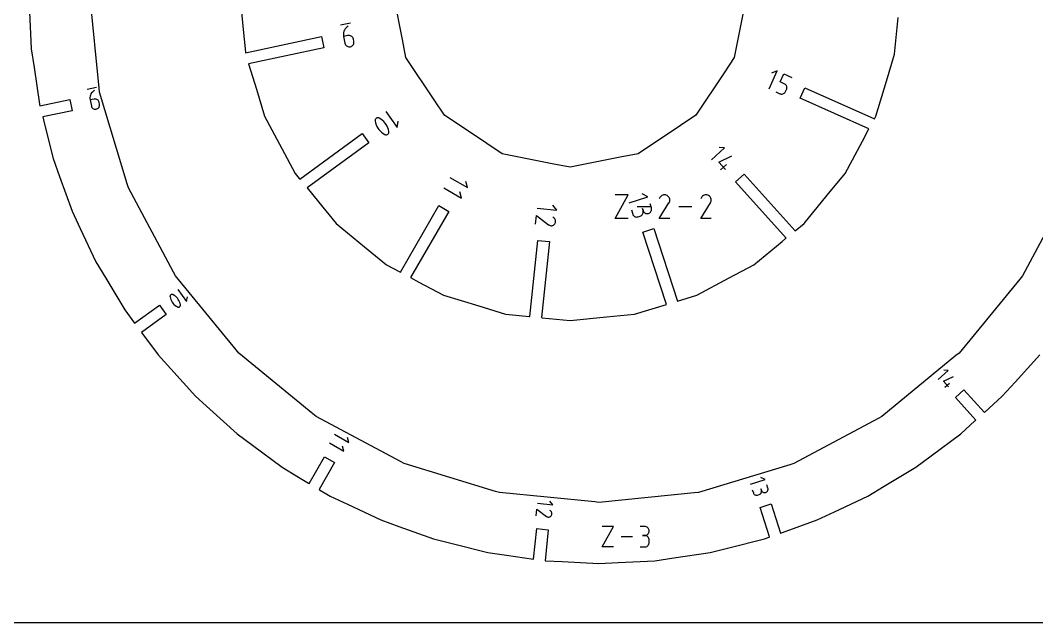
# Model space of a CAD drawing. Extents: x 0 to 800, y 0 to 1200.
# Drawn here: x 239.2 to 438, y 0 to 117.8 of the extents above; entities that cross this region are included whole.
import ezdxf

# ---------------------------------------------------------------- set-up
doc = ezdxf.new("R2010")
doc.units = 0
doc.header["$MEASUREMENT"] = 0
for name, color, linetype in [('annotation', 7, 'Continuous'), ('boundary', 7, 'Continuous'), ('frame', 7, 'Continuous'), ('hole', 7, 'Continuous')]:
    doc.layers.add(name, color=color, linetype=linetype)

msp = doc.modelspace()

# ---------------------------------------------------------------- linework, layer by layer
at = {"layer": 'annotation', "color": 1}
for p, q in [((303.8, 117.2), (301.84, 116.79)), ((302.43, 115.38), (302.39, 115.12)), ((302.51, 115.62), (302.43, 115.38)), ((302.62, 115.86), (302.51, 115.62)), ((302.76, 116.08), (302.62, 115.86)), ((302.93, 116.28), (302.76, 116.08)), ((303.13, 116.45), (302.93, 116.28)), ((303.36, 116.6), (303.13, 116.45)), ((303.36, 116.6), (303.36, 116.6)), ((302.39, 115.12), (302.39, 114.85)), ((302.39, 114.85), (302.43, 114.58)), ((303.29, 114.77), (302.43, 114.58)), ((302.43, 114.58), (302.7, 113.28)), ((303.45, 114.79), (303.29, 114.77)), ((303.61, 114.78), (303.45, 114.79)), ((303.76, 114.74), (303.61, 114.78)), ((303.9, 114.68), (303.76, 114.74)), ((304.02, 114.6), (303.9, 114.68)), ((304.14, 114.5), (304.02, 114.6)), ((304.23, 114.37), (304.14, 114.5)), ((304.3, 114.24), (304.23, 114.37)), ((304.35, 114.08), (304.3, 114.24)), ((304.44, 113.65), (304.35, 114.08)), ((304.35, 114.08), (304.35, 114.08)), ((304.41, 113.18), (304.45, 113.33)), ((304.46, 113.49), (304.44, 113.65)), ((304.45, 113.33), (304.46, 113.49)), ((302.7, 113.28), (302.7, 113.28)), ((302.7, 113.28), (302.75, 113.12)), ((302.75, 113.12), (302.82, 112.99)), ((302.82, 112.99), (302.91, 112.86)), ((302.91, 112.86), (303.03, 112.76)), ((303.03, 112.76), (303.15, 112.68)), ((303.15, 112.68), (303.29, 112.62)), ((303.29, 112.62), (303.44, 112.58)), ((303.44, 112.58), (303.6, 112.57)), ((303.6, 112.57), (303.76, 112.59)), ((303.76, 112.59), (303.91, 112.64)), ((303.76, 112.59), (303.76, 112.59)), ((303.91, 112.64), (304.05, 112.71)), ((304.05, 112.71), (304.17, 112.8)), ((304.17, 112.8), (304.27, 112.92)), ((304.27, 112.92), (304.35, 113.04)), ((304.35, 113.04), (304.41, 113.18)), ((385.66, 104.34), (387.23, 107.85)), ((387.23, 107.85), (386.1, 107.42)), ((387.85, 105.7), (388.54, 107.27)), ((388.63, 105.36), (387.85, 105.7)), ((388.54, 107.27), (390.1, 106.57)), ((254.1, 104.59), (252.31, 104.21)), ((253.15, 103.56), (253.02, 103.36)), ((253.31, 103.74), (253.15, 103.56)), ((253.49, 103.9), (253.31, 103.74)), ((253.7, 104.04), (253.49, 103.9)), ((253.7, 104.04), (253.7, 104.04)), ((386.98, 103.76), (387.76, 103.41)), ((387.76, 103.41), (387.76, 103.41)), ((387.76, 103.41), (387.9, 103.36)), ((388.2, 103.34), (388.34, 103.37)), ((388.34, 103.37), (388.48, 103.42)), ((388.48, 103.42), (388.6, 103.5)), ((388.6, 103.5), (388.72, 103.59)), ((388.76, 105.28), (388.63, 105.36)), ((388.72, 103.59), (388.81, 103.71)), ((388.88, 105.19), (388.76, 105.28)), ((388.81, 103.71), (388.89, 103.84)), ((388.97, 105.08), (388.88, 105.19)), ((388.89, 103.84), (389.06, 104.23)), ((389.05, 104.95), (388.97, 105.08)), ((389.1, 104.81), (389.05, 104.95)), ((389.06, 104.23), (389.11, 104.38)), ((389.06, 104.23), (389.06, 104.23)), ((389.13, 104.67), (389.1, 104.81)), ((389.11, 104.38), (389.13, 104.52)), ((389.13, 104.52), (389.13, 104.67)), ((252.82, 102.68), (252.81, 102.44)), ((252.81, 102.44), (252.85, 102.2)), ((252.85, 102.92), (252.82, 102.68)), ((252.92, 103.15), (252.85, 102.92)), ((253.64, 102.37), (252.85, 102.2)), ((252.85, 102.2), (253.1, 101)), ((253.02, 103.36), (252.92, 103.15)), ((253.79, 102.38), (253.64, 102.37)), ((253.93, 102.37), (253.79, 102.38)), ((254.06, 102.34), (253.93, 102.37)), ((254.19, 102.29), (254.06, 102.34)), ((254.31, 102.21), (254.19, 102.29)), ((254.41, 102.12), (254.31, 102.21)), ((254.49, 102.01), (254.41, 102.12)), ((254.56, 101.88), (254.49, 102.01)), ((254.6, 101.74), (254.56, 101.88)), ((254.69, 101.34), (254.6, 101.74)), ((254.6, 101.74), (254.6, 101.74)), ((387.9, 103.36), (388.05, 103.34)), ((388.05, 103.34), (388.2, 103.34)), ((253.1, 101), (253.1, 101)), ((253.1, 101), (253.14, 100.86)), ((253.14, 100.86), (253.21, 100.74)), ((253.21, 100.74), (253.29, 100.63)), ((253.29, 100.63), (253.4, 100.53)), ((253.4, 100.53), (253.51, 100.46)), ((253.51, 100.46), (253.64, 100.4)), ((253.64, 100.4), (253.78, 100.37)), ((253.78, 100.37), (253.92, 100.36)), ((253.92, 100.36), (254.06, 100.38)), ((254.06, 100.38), (254.2, 100.42)), ((254.06, 100.38), (254.06, 100.38)), ((254.2, 100.42), (254.33, 100.49)), ((254.33, 100.49), (254.44, 100.57)), ((254.44, 100.57), (254.53, 100.67)), ((254.53, 100.67), (254.61, 100.79)), ((254.61, 100.79), (254.66, 100.92)), ((254.66, 100.92), (254.7, 101.05)), ((254.7, 101.2), (254.69, 101.34)), ((254.7, 101.05), (254.7, 101.2)), ((310.67, 99.94), (312.93, 96.83)), ((308.6, 98.26), (308.59, 98.17)), ((308.59, 98.17), (308.6, 98.07)), ((308.63, 98.35), (308.6, 98.26)), ((308.6, 98.07), (308.6, 98.07)), ((308.6, 98.07), (308.68, 97.7)), ((308.67, 98.43), (308.63, 98.35)), ((308.72, 98.51), (308.67, 98.43)), ((308.68, 97.7), (308.8, 97.35)), ((308.78, 98.57), (308.72, 98.51)), ((308.86, 98.63), (308.78, 98.57)), ((308.94, 98.67), (308.86, 98.63)), ((309.03, 98.69), (308.94, 98.67)), ((309.07, 98.7), (309.03, 98.69)), ((309.03, 98.69), (309.03, 98.69)), ((309.11, 98.7), (309.07, 98.7)), ((309.15, 98.7), (309.11, 98.7)), ((309.19, 98.7), (309.15, 98.7)), ((309.23, 98.69), (309.19, 98.7)), ((309.27, 98.68), (309.23, 98.69)), ((309.31, 98.67), (309.27, 98.68)), ((309.34, 98.65), (309.31, 98.67)), ((309.38, 98.64), (309.34, 98.65)), ((309.7, 98.44), (309.38, 98.64)), ((309.38, 98.64), (309.38, 98.64)), ((310, 98.22), (309.7, 98.44)), ((310.28, 97.97), (310, 98.22)), ((310.52, 97.69), (310.28, 97.97)), ((310.74, 97.39), (310.52, 97.69)), ((312.93, 96.83), (313.12, 98.03)), ((308.8, 97.35), (308.96, 97.01)), ((308.96, 97.01), (309.15, 96.69)), ((309.15, 96.69), (309.36, 96.39)), ((309.36, 96.39), (309.61, 96.12)), ((309.61, 96.12), (309.88, 95.86)), ((309.88, 95.86), (310.18, 95.64)), ((310.18, 95.64), (310.51, 95.45)), ((310.51, 95.45), (310.51, 95.45)), ((310.51, 95.45), (310.54, 95.43)), ((310.54, 95.43), (310.58, 95.41)), ((310.93, 97.07), (310.74, 97.39)), ((310.85, 95.39), (310.95, 95.42)), ((311.08, 96.73), (310.93, 97.07)), ((310.95, 95.42), (311.03, 95.46)), ((311.03, 95.46), (311.11, 95.51)), ((311.2, 96.38), (311.08, 96.73)), ((311.11, 95.51), (311.17, 95.58)), ((311.17, 95.58), (311.22, 95.65)), ((311.29, 96.01), (311.2, 96.38)), ((311.22, 95.65), (311.26, 95.73)), ((311.26, 95.73), (311.29, 95.82)), ((311.29, 95.92), (311.29, 96.01)), ((311.29, 96.01), (311.29, 96.01)), ((311.29, 95.82), (311.29, 95.92)), ((310.58, 95.41), (310.62, 95.4)), ((310.62, 95.4), (310.66, 95.39)), ((310.66, 95.39), (310.7, 95.39)), ((310.7, 95.39), (310.74, 95.38)), ((310.74, 95.38), (310.77, 95.38)), ((310.77, 95.38), (310.81, 95.39)), ((310.81, 95.39), (310.85, 95.39)), ((310.85, 95.39), (310.85, 95.39)), ((374.39, 90.48), (376.97, 92.8)), ((376.97, 92.8), (375.88, 92.86)), ((375.83, 90.03), (378.35, 91.26)), ((377.12, 88.59), (375.83, 90.03)), ((376.16, 88.51), (377.31, 89.54)), ((323.23, 87.05), (326.7, 85.05)), ((326.7, 85.05), (326.37, 86.27)), ((322.04, 84.99), (325.5, 82.99)), ((325.5, 82.99), (325.18, 84.2)), ((355.54, 78.98), (358.12, 83.64)), ((358.12, 83.64), (355.54, 83.64)), ((361.92, 83.26), (360.85, 83.81)), ((364.69, 83.5), (364.54, 83.4)), ((364.85, 83.58), (364.69, 83.5)), ((365.02, 83.62), (364.85, 83.58)), ((365.19, 83.64), (365.02, 83.62)), ((365.37, 83.63), (365.19, 83.64)), ((365.55, 83.58), (365.37, 83.63)), ((365.72, 83.5), (365.55, 83.58)), ((365.87, 83.39), (365.72, 83.5)), ((365.72, 83.5), (365.72, 83.5)), ((372.8, 83.5), (372.65, 83.4)), ((372.96, 83.58), (372.8, 83.5)), ((373.13, 83.62), (372.96, 83.58)), ((373.31, 83.64), (373.13, 83.62)), ((373.48, 83.63), (373.31, 83.64)), ((373.66, 83.58), (373.48, 83.63)), ((373.83, 83.5), (373.66, 83.58)), ((373.98, 83.39), (373.83, 83.5)), ((373.83, 83.5), (373.83, 83.5)), ((344.14, 80.65), (343.38, 81.59)), ((358.27, 82.07), (361.92, 83.26)), ((362.63, 81.08), (362.37, 81.89)), ((364.16, 78.98), (366.08, 82.06)), ((364.3, 83.12), (364.17, 82.86)), ((364.41, 83.27), (364.3, 83.12)), ((364.54, 83.4), (364.41, 83.27)), ((366, 83.27), (365.87, 83.39)), ((366.1, 83.12), (366, 83.27)), ((366.08, 82.06), (366.08, 82.07)), ((366.08, 82.07), (366.08, 82.07)), ((366.08, 82.07), (366.09, 82.07)), ((366.08, 82.06), (366.08, 82.06)), ((366.08, 82.06), (366.08, 82.06)), ((366.08, 82.06), (366.08, 82.06)), ((366.09, 82.09), (366.17, 82.26)), ((366.09, 82.08), (366.09, 82.09)), ((366.09, 82.09), (366.09, 82.09)), ((366.09, 82.07), (366.09, 82.08)), ((366.09, 82.08), (366.09, 82.08)), ((366.09, 82.08), (366.09, 82.08)), ((366.17, 82.96), (366.1, 83.12)), ((366.22, 82.79), (366.17, 82.96)), ((366.17, 82.26), (366.22, 82.43)), ((366.23, 82.61), (366.22, 82.79)), ((366.22, 82.43), (366.23, 82.61)), ((372.41, 83.12), (372.28, 82.86)), ((372.28, 78.98), (374.19, 82.06)), ((372.52, 83.27), (372.41, 83.12)), ((372.65, 83.4), (372.52, 83.27)), ((374.11, 83.27), (373.98, 83.39)), ((374.21, 83.12), (374.11, 83.27)), ((374.19, 82.06), (374.19, 82.07)), ((374.19, 82.07), (374.2, 82.07)), ((374.19, 82.06), (374.19, 82.06)), ((374.19, 82.06), (374.19, 82.06)), ((374.19, 82.06), (374.19, 82.06)), ((374.2, 82.08), (374.21, 82.09)), ((374.2, 82.07), (374.2, 82.08)), ((374.2, 82.08), (374.2, 82.08)), ((374.2, 82.08), (374.2, 82.08)), ((374.2, 82.07), (374.2, 82.07)), ((374.28, 82.96), (374.21, 83.12)), ((374.21, 82.09), (374.28, 82.26)), ((374.21, 82.09), (374.21, 82.09)), ((374.33, 82.79), (374.28, 82.96)), ((374.28, 82.26), (374.33, 82.43)), ((374.35, 82.61), (374.33, 82.79)), ((374.33, 82.43), (374.35, 82.61)), ((339.99, 77.92), (340.17, 79.62)), ((340.17, 79.62), (342.53, 77.78)), ((340.32, 81.05), (344.14, 80.65)), ((358.72, 80.7), (358.98, 79.89)), ((358.98, 79.89), (358.98, 79.89)), ((358.98, 79.89), (359.04, 79.75)), ((359.04, 79.75), (359.12, 79.63)), ((359.12, 79.63), (359.22, 79.52)), ((359.22, 79.52), (359.34, 79.43)), ((362.42, 81.31), (359.87, 81.31)), ((360.46, 79.48), (360.6, 79.54)), ((360.6, 79.54), (360.73, 79.62)), ((360.73, 79.62), (360.83, 79.72)), ((360.83, 79.72), (360.92, 79.84)), ((361.01, 80.55), (360.87, 80.96)), ((360.87, 80.96), (361.01, 80.55)), ((360.92, 79.84), (360.99, 79.97)), ((360.99, 79.97), (361.03, 80.11)), ((361.04, 80.4), (361.01, 80.55)), ((361.01, 80.55), (361.01, 80.55)), ((361.01, 80.55), (361.07, 80.41)), ((361.03, 80.11), (361.05, 80.25)), ((361.05, 80.25), (361.04, 80.4)), ((361.07, 80.41), (361.15, 80.28)), ((361.15, 80.28), (361.25, 80.18)), ((361.25, 80.18), (361.37, 80.09)), ((361.37, 80.09), (361.5, 80.02)), ((361.5, 80.02), (361.64, 79.98)), ((361.64, 79.98), (361.78, 79.96)), ((361.78, 79.96), (361.93, 79.97)), ((361.93, 79.97), (362.08, 80)), ((362.08, 80), (362.22, 80.06)), ((362.08, 80), (362.08, 80)), ((362.22, 80.06), (362.35, 80.15)), ((362.35, 80.15), (362.46, 80.25)), ((362.46, 80.25), (362.54, 80.36)), ((362.54, 80.36), (362.61, 80.49)), ((362.61, 80.49), (362.65, 80.63)), ((362.66, 80.93), (362.63, 81.08)), ((362.65, 80.63), (362.67, 80.78)), ((362.67, 80.78), (362.66, 80.93)), ((370.53, 81.31), (367.98, 81.31)), ((342.53, 77.78), (342.53, 77.78)), ((342.53, 77.78), (342.53, 77.78)), ((342.53, 77.78), (342.53, 77.78)), ((342.53, 77.78), (342.54, 77.78)), ((342.54, 77.78), (342.54, 77.78)), ((342.54, 77.78), (342.54, 77.77)), ((342.54, 77.77), (342.54, 77.77)), ((342.54, 77.77), (342.54, 77.77)), ((342.54, 77.77), (342.55, 77.77)), ((342.55, 77.77), (342.55, 77.77)), ((342.55, 77.77), (342.55, 77.77)), ((342.55, 77.77), (342.68, 77.69)), ((342.68, 77.69), (342.82, 77.63)), ((342.82, 77.63), (342.97, 77.61)), ((342.97, 77.61), (343.11, 77.6)), ((343.11, 77.6), (343.26, 77.63)), ((343.26, 77.63), (343.39, 77.67)), ((343.55, 79.15), (343.35, 79.28)), ((343.39, 77.67), (343.52, 77.74)), ((343.52, 77.74), (343.64, 77.84)), ((343.67, 79.04), (343.55, 79.15)), ((343.64, 77.84), (343.74, 77.95)), ((343.76, 78.93), (343.67, 79.04)), ((343.74, 77.95), (343.82, 78.09)), ((343.74, 77.95), (343.74, 77.95)), ((343.83, 78.8), (343.76, 78.93)), ((343.82, 78.09), (343.87, 78.23)), ((343.88, 78.66), (343.83, 78.8)), ((343.87, 78.23), (343.9, 78.37)), ((343.9, 78.52), (343.88, 78.66)), ((343.9, 78.37), (343.9, 78.52)), ((358.12, 78.98), (355.54, 78.98)), ((359.34, 79.43), (359.47, 79.37)), ((359.47, 79.37), (359.61, 79.32)), ((359.61, 79.32), (359.76, 79.3)), ((359.76, 79.3), (359.9, 79.31)), ((359.9, 79.31), (360.05, 79.34)), ((360.05, 79.34), (360.46, 79.48)), ((360.46, 79.48), (360.46, 79.48)), ((366.23, 78.98), (364.16, 78.98)), ((374.34, 78.98), (372.28, 78.98)), ((268.49, 63.84), (268.48, 63.77)), ((268.48, 63.77), (268.49, 63.7)), ((268.51, 63.91), (268.49, 63.84)), ((268.49, 63.7), (268.49, 63.7)), ((268.49, 63.7), (268.55, 63.43)), ((268.54, 63.97), (268.51, 63.91)), ((268.58, 64.03), (268.54, 63.97)), ((268.62, 64.08), (268.58, 64.03)), ((268.68, 64.12), (268.62, 64.08)), ((268.74, 64.15), (268.68, 64.12)), ((268.81, 64.17), (268.74, 64.15)), ((268.81, 64.17), (268.81, 64.17)), ((268.84, 64.17), (268.81, 64.17)), ((268.87, 64.17), (268.84, 64.17)), ((268.9, 64.17), (268.87, 64.17)), ((268.93, 64.17), (268.9, 64.17)), ((268.96, 64.17), (268.93, 64.17)), ((268.99, 64.16), (268.96, 64.17)), ((269.02, 64.15), (268.99, 64.16)), ((269.05, 64.14), (269.02, 64.15)), ((269.07, 64.13), (269.05, 64.14)), ((269.32, 63.98), (269.07, 64.13)), ((269.07, 64.13), (269.07, 64.13)), ((269.54, 63.81), (269.32, 63.98)), ((269.75, 63.62), (269.54, 63.81)), ((269.93, 63.42), (269.75, 63.62)), ((270.04, 65.11), (271.74, 62.77)), ((271.74, 62.77), (271.89, 63.67)), ((268.55, 63.43), (268.64, 63.16)), ((268.64, 63.16), (268.76, 62.91)), ((268.76, 62.91), (268.9, 62.67)), ((268.9, 62.67), (269.06, 62.44)), ((269.06, 62.44), (269.25, 62.23)), ((269.25, 62.23), (269.45, 62.04)), ((269.45, 62.04), (269.68, 61.88)), ((269.68, 61.88), (269.92, 61.73)), ((269.92, 61.73), (269.92, 61.73)), ((269.92, 61.73), (269.95, 61.72)), ((270.1, 63.19), (269.93, 63.42)), ((269.95, 61.72), (269.98, 61.71)), ((269.98, 61.71), (270.01, 61.7)), ((270.01, 61.7), (270.03, 61.69)), ((270.03, 61.69), (270.06, 61.69)), ((270.06, 61.69), (270.09, 61.68)), ((270.09, 61.68), (270.12, 61.68)), ((270.24, 62.95), (270.1, 63.19)), ((270.12, 61.68), (270.15, 61.68)), ((270.15, 61.68), (270.18, 61.69)), ((270.18, 61.69), (270.25, 61.71)), ((270.18, 61.69), (270.18, 61.69)), ((270.35, 62.7), (270.24, 62.95)), ((270.25, 61.71), (270.31, 61.74)), ((270.31, 61.74), (270.37, 61.78)), ((270.44, 62.43), (270.35, 62.7)), ((270.37, 61.78), (270.42, 61.83)), ((270.42, 61.83), (270.46, 61.88)), ((270.51, 62.16), (270.44, 62.43)), ((270.46, 61.88), (270.49, 61.95)), ((270.49, 61.95), (270.51, 62.01)), ((270.51, 62.08), (270.51, 62.16)), ((270.51, 62.16), (270.51, 62.16)), ((270.51, 62.01), (270.51, 62.08)), ((418.7, 47.52), (420.66, 49.29)), ((419.8, 47.18), (421.71, 48.12)), ((420.66, 49.29), (419.83, 49.33)), ((420.78, 46.09), (419.8, 47.18)), ((420.05, 46.02), (420.92, 46.81)), ((300.66, 36.83), (303.49, 35.2)), ((303.49, 35.2), (303.22, 36.19)), ((299.69, 35.14), (302.51, 33.51)), ((302.51, 33.51), (302.25, 34.5)), ((382.03, 27.06), (384.87, 27.98)), ((384.87, 27.98), (384.03, 28.41)), ((382.38, 26), (382.58, 25.37)), ((384.16, 25.88), (384.05, 26.19)), ((384.05, 26.19), (384.16, 25.88)), ((384.18, 25.76), (384.16, 25.88)), ((384.16, 25.88), (384.16, 25.88)), ((384.16, 25.88), (384.2, 25.77)), ((385.42, 26.29), (385.21, 26.92)), ((385.4, 25.83), (385.44, 25.94)), ((385.45, 26.17), (385.42, 26.29)), ((385.44, 25.94), (385.45, 26.06)), ((385.45, 26.06), (385.45, 26.17)), ((382.58, 25.37), (382.58, 25.37)), ((382.58, 25.37), (382.63, 25.26)), ((382.63, 25.26), (382.69, 25.16)), ((382.69, 25.16), (382.77, 25.08)), ((382.77, 25.08), (382.86, 25.01)), ((382.86, 25.01), (382.96, 24.96)), ((382.96, 24.96), (383.07, 24.92)), ((383.07, 24.92), (383.18, 24.91)), ((383.18, 24.91), (383.3, 24.91)), ((383.3, 24.91), (383.42, 24.94)), ((383.42, 24.94), (383.73, 25.04)), ((383.73, 25.04), (383.84, 25.09)), ((383.73, 25.04), (383.73, 25.04)), ((383.84, 25.09), (383.94, 25.15)), ((383.94, 25.15), (384.02, 25.23)), ((384.02, 25.23), (384.09, 25.32)), ((384.09, 25.32), (384.14, 25.42)), ((384.14, 25.42), (384.17, 25.53)), ((384.17, 25.53), (384.19, 25.65)), ((384.19, 25.65), (384.18, 25.76)), ((384.2, 25.77), (384.27, 25.67)), ((384.27, 25.67), (384.35, 25.59)), ((384.35, 25.59), (384.44, 25.52)), ((384.44, 25.52), (384.54, 25.47)), ((384.54, 25.47), (384.65, 25.44)), ((384.65, 25.44), (384.76, 25.42)), ((384.76, 25.42), (384.88, 25.43)), ((384.88, 25.43), (384.99, 25.45)), ((384.99, 25.45), (385.1, 25.5)), ((384.99, 25.45), (384.99, 25.45)), ((385.1, 25.5), (385.2, 25.56)), ((385.2, 25.56), (385.28, 25.64)), ((385.28, 25.64), (385.35, 25.73)), ((385.35, 25.73), (385.4, 25.83)), ((340.12, 20.89), (340.26, 22.22)), ((340.26, 22.22), (342.11, 20.78)), ((340.38, 23.34), (343.37, 23.03)), ((342.91, 21.85), (342.75, 21.95)), ((343.37, 23.03), (342.78, 23.76)), ((342.11, 20.78), (342.11, 20.78)), ((342.11, 20.78), (342.11, 20.78)), ((342.11, 20.78), (342.11, 20.78)), ((342.11, 20.78), (342.11, 20.77)), ((342.11, 20.77), (342.12, 20.77)), ((342.12, 20.77), (342.12, 20.77)), ((342.12, 20.77), (342.12, 20.77)), ((342.12, 20.77), (342.12, 20.77)), ((342.12, 20.77), (342.12, 20.77)), ((342.12, 20.77), (342.13, 20.77)), ((342.13, 20.77), (342.13, 20.77)), ((342.13, 20.77), (342.23, 20.7)), ((342.23, 20.7), (342.34, 20.66)), ((342.34, 20.66), (342.45, 20.64)), ((342.45, 20.64), (342.57, 20.64)), ((342.57, 20.64), (342.68, 20.66)), ((342.68, 20.66), (342.79, 20.69)), ((342.79, 20.69), (342.89, 20.75)), ((342.89, 20.75), (342.98, 20.82)), ((343, 21.77), (342.91, 21.85)), ((342.98, 20.82), (343.06, 20.91)), ((343.08, 21.68), (343, 21.77)), ((343.06, 20.91), (343.12, 21.02)), ((343.06, 20.91), (343.06, 20.91)), ((343.13, 21.58), (343.08, 21.68)), ((343.12, 21.02), (343.16, 21.13)), ((343.17, 21.47), (343.13, 21.58)), ((343.16, 21.13), (343.19, 21.24)), ((343.19, 21.35), (343.17, 21.47)), ((343.19, 21.24), (343.19, 21.35)), ((353, 14.8), (355.23, 18.81)), ((355.23, 18.81), (353, 18.81)), ((361.33, 18.81), (360.44, 18.81)), ((361.49, 18.8), (361.33, 18.81)), ((361.64, 18.75), (361.49, 18.8)), ((361.78, 18.69), (361.64, 18.75)), ((361.9, 18.6), (361.78, 18.69)), ((362.01, 18.49), (361.9, 18.6)), ((362.1, 18.37), (362.01, 18.49)), ((362.17, 18.23), (362.1, 18.37)), ((362.21, 18.08), (362.17, 18.23)), ((362.22, 17.92), (362.21, 18.08)), ((362.21, 17.76), (362.22, 17.92)), ((362.22, 17.92), (362.22, 17.92)), ((358.93, 16.81), (356.74, 16.81)), ((361.33, 17.03), (360.88, 17.03)), ((360.88, 17.03), (361.33, 17.03)), ((361.33, 17.03), (361.49, 17.04)), ((361.49, 17.01), (361.33, 17.03)), ((361.33, 17.03), (361.33, 17.03)), ((361.49, 17.04), (361.64, 17.08)), ((361.64, 16.97), (361.49, 17.01)), ((361.64, 17.08), (361.78, 17.15)), ((361.78, 16.9), (361.64, 16.97)), ((361.78, 17.15), (361.9, 17.24)), ((361.9, 16.82), (361.78, 16.9)), ((361.9, 17.24), (362.01, 17.34)), ((362.01, 16.71), (361.9, 16.82)), ((362.01, 17.34), (362.1, 17.47)), ((362.1, 16.58), (362.01, 16.71)), ((362.1, 17.47), (362.17, 17.61)), ((362.17, 16.45), (362.1, 16.58)), ((362.17, 17.61), (362.21, 17.76)), ((362.21, 16.29), (362.17, 16.45)), ((362.22, 16.14), (362.21, 16.29)), ((362.22, 15.69), (362.22, 16.14)), ((362.22, 16.14), (362.22, 16.14)), ((355.23, 14.8), (353, 14.8)), ((360.44, 14.8), (361.33, 14.8)), ((361.33, 14.8), (361.49, 14.81)), ((361.33, 14.8), (361.33, 14.8)), ((361.49, 14.81), (361.64, 14.85)), ((361.64, 14.85), (361.78, 14.92)), ((361.78, 14.92), (361.9, 15.01)), ((361.9, 15.01), (362.01, 15.12)), ((362.01, 15.12), (362.1, 15.24)), ((362.1, 15.24), (362.17, 15.38)), ((362.17, 15.38), (362.21, 15.53)), ((362.21, 15.53), (362.22, 15.69))]:
    msp.add_line(p, q, dxfattribs=at)
at = {"layer": 'boundary', "color": 5}
for p, q in [((282.04, 123.77), (282.75, 116.62)), ((241.01, 119.4), (241.36, 112.21)), ((410.2, 111.15), (410.9, 118.3)), ((282.75, 116.62), (283.25, 111.56)), ((283.26, 111.43), (298.09, 114.58)), ((298.09, 114.58), (298.56, 112.38)), ((241.36, 112.21), (241.91, 108.5)), ((283.25, 111.56), (283.26, 111.43)), ((298.56, 112.38), (283.86, 109.26)), ((408.6, 105.89), (410.2, 111.15)), ((241.91, 108.5), (242.97, 101.38)), ((283.86, 109.26), (285.37, 104.28)), ((406.52, 99.01), (408.6, 105.89)), ((285.37, 104.28), (286.97, 99.01)), ((391.72, 102.52), (392.63, 104.57)), ((392.63, 104.57), (406.25, 98.51)), ((242.97, 101.38), (243.05, 101.06)), ((243.05, 101.06), (248.86, 102.29)), ((248.86, 102.29), (249.33, 100.09)), ((405.18, 96.52), (391.72, 102.52)), ((249.33, 100.09), (243.6, 98.87)), ((243.6, 98.87), (243.88, 97.74)), ((243.88, 97.74), (245.63, 90.76)), ((286.97, 99.01), (290.35, 92.68)), ((406.25, 98.51), (406.31, 98.62)), ((406.31, 98.62), (406.52, 99.01)), ((293.85, 86.73), (306.07, 95.61)), ((306.07, 95.61), (307.39, 93.79)), ((403.92, 94.16), (405.13, 96.41)), ((405.13, 96.41), (405.18, 96.52)), ((307.39, 93.79), (295.28, 84.99)), ((400.54, 87.83), (403.92, 94.16)), ((290.35, 92.68), (292.95, 87.83)), ((245.63, 90.76), (246.89, 87.23)), ((292.95, 87.83), (293.77, 86.83)), ((379.09, 86.16), (380.76, 87.67)), ((380.76, 87.67), (390.74, 76.59)), ((397.05, 83.58), (400.54, 87.83)), ((246.89, 87.23), (249.32, 80.45)), ((293.77, 86.83), (293.85, 86.73)), ((389, 75.16), (379.09, 86.16)), ((295.28, 84.99), (297.5, 82.27)), ((392.49, 78.02), (397.05, 83.58)), ((297.5, 82.27), (300.99, 78.02)), ((313.54, 68.51), (321.05, 81.53)), ((321.05, 81.53), (323, 80.4)), ((249.32, 80.45), (250.92, 77.06)), ((323, 80.4), (315.52, 67.45)), ((300.99, 78.02), (306.55, 73.47)), ((390.74, 76.59), (392.49, 78.02)), ((250.92, 77.06), (254, 70.56)), ((360.97, 76.35), (363.11, 77.05)), ((365.57, 62.2), (360.97, 76.35)), ((363.11, 77.05), (367.72, 62.85)), ((338.89, 59.85), (340.46, 74.73)), ((340.46, 74.73), (342.69, 74.49)), ((342.69, 74.49), (341.13, 59.63)), ((382.69, 69.98), (388.24, 74.54)), ((388.24, 74.54), (388.9, 75.08)), ((388.9, 75.08), (389, 75.16)), ((306.55, 73.47), (310.8, 69.98)), ((254, 70.56), (255.93, 67.34)), ((310.8, 69.98), (313.43, 68.57)), ((377.84, 67.39), (382.69, 69.98)), ((313.43, 68.57), (313.54, 68.51)), ((255.93, 67.34), (259.63, 61.17)), ((315.52, 67.45), (317.13, 66.59)), ((317.13, 66.59), (321.98, 64)), ((371.5, 64), (377.84, 67.39)), ((321.98, 64), (328.86, 61.91)), ((367.72, 62.85), (371.5, 64)), ((261.56, 58.55), (266.4, 62.06)), ((266.4, 62.06), (267.72, 60.24)), ((328.86, 61.91), (334.12, 60.32)), ((359.36, 60.32), (365.57, 62.2)), ((259.63, 61.17), (261.56, 58.55)), ((267.72, 60.24), (262.9, 56.75)), ((334.12, 60.32), (338.77, 59.86)), ((338.77, 59.86), (338.89, 59.85)), ((346.74, 59.07), (353.89, 59.78)), ((353.89, 59.78), (359.36, 60.32)), ((341.13, 59.63), (341.26, 59.61)), ((341.26, 59.61), (341.27, 59.61)), ((341.27, 59.61), (346.74, 59.07)), ((262.9, 56.75), (266.15, 52.37)), ((266.15, 52.37), (268.67, 49.59)), ((433.78, 47.04), (438.62, 52.37)), ((268.67, 49.59), (273.5, 44.26)), ((431.26, 44.26), (433.78, 47.04)), ((273.5, 44.26), (276.28, 41.74)), ((422.1, 44.04), (423.77, 45.54)), ((426.1, 39.59), (422.1, 44.04)), ((423.77, 45.54), (427.77, 41.1)), ((427.77, 41.1), (431.26, 44.26)), ((276.28, 41.74), (281.61, 36.91)), ((423.15, 36.91), (425.93, 39.43)), ((425.93, 39.43), (426.01, 39.5)), ((426.01, 39.5), (426.1, 39.59)), ((281.61, 36.91), (284.62, 34.68)), ((417.37, 32.62), (423.15, 36.91)), ((284.62, 34.68), (290.4, 30.39)), ((295.7, 27.22), (298.69, 32.4)), ((298.69, 32.4), (300.64, 31.28)), ((414.36, 30.39), (417.37, 32.62)), ((290.4, 30.39), (293.62, 28.46)), ((300.64, 31.28), (297.63, 26.06)), ((408.19, 26.69), (414.36, 30.39)), ((293.62, 28.46), (295.59, 27.28)), ((295.59, 27.28), (295.7, 27.22)), ((297.63, 26.06), (297.74, 25.99)), ((297.74, 25.99), (299.79, 24.76)), ((404.97, 24.76), (408.19, 26.69)), ((299.79, 24.76), (303.18, 23.16)), ((398.46, 21.68), (404.97, 24.76)), ((303.18, 23.16), (309.69, 20.08)), ((383.9, 22.51), (386.04, 23.21)), ((385.77, 16.75), (383.9, 22.51)), ((386.04, 23.21), (387.89, 17.51)), ((309.69, 20.08), (313.22, 18.82)), ((388.3, 17.65), (395.07, 20.08)), ((395.07, 20.08), (398.46, 21.68)), ((313.22, 18.82), (320, 16.39)), ((339.61, 12.4), (340.24, 18.38)), ((340.24, 18.38), (342.48, 18.15)), ((342.48, 18.15), (341.84, 12.11)), ((320, 16.39), (323.64, 15.48)), ((377.78, 14.64), (384.76, 16.39)), ((384.76, 16.39), (385.65, 16.71)), ((385.65, 16.71), (385.77, 16.75)), ((387.89, 17.51), (388.3, 17.65)), ((323.64, 15.48), (330.62, 13.73)), ((374.15, 13.73), (377.78, 14.64)), ((330.62, 13.73), (334.33, 13.18)), ((334.33, 13.18), (339.61, 12.4)), ((341.84, 12.11), (341.97, 12.1)), ((341.97, 12.1), (345.19, 11.94)), ((345.19, 11.94), (352.38, 11.59)), ((356.13, 11.77), (363.32, 12.12)), ((363.32, 12.12), (367.03, 12.68)), ((367.03, 12.68), (374.15, 13.73)), ((352.38, 11.59), (356.13, 11.77))]:
    msp.add_line(p, q, dxfattribs=at)
at = {"layer": 'frame', "color": 5}
msp.add_line((0, 0), (800, 0), dxfattribs=at)
at = {"layer": 'hole', "color": 5}
for p, q in [((313.94, 113.99), (312, 123.77)), ((254.6, 104.5), (252.76, 123.14)), ((380.79, 120.26), (378.84, 110.48)), ((314.64, 110.48), (313.94, 113.99)), ((320.18, 102.18), (314.64, 110.48)), ((378.84, 110.48), (376.85, 107.5)), ((376.85, 107.5), (371.31, 99.21)), ((254.68, 103.71), (254.6, 104.5)), ((260.11, 85.78), (254.68, 103.71)), ((322.17, 99.21), (320.18, 102.18)), ((330.47, 93.66), (322.17, 99.21)), ((371.31, 99.21), (368.33, 97.22)), ((368.33, 97.22), (360.04, 91.67)), ((333.45, 91.67), (330.47, 93.66)), ((343.23, 89.73), (333.45, 91.67)), ((360.04, 91.67), (356.52, 90.97)), ((346.74, 89.03), (343.23, 89.73)), ((356.52, 90.97), (346.74, 89.03)), ((260.34, 85.02), (260.11, 85.78)), ((269.17, 68.5), (260.34, 85.02)), ((444.04, 84.32), (435.21, 67.8)), ((269.55, 67.8), (269.17, 68.5)), ((281.43, 53.32), (269.55, 67.8)), ((435.21, 67.8), (434.71, 67.18)), ((434.71, 67.18), (422.82, 52.7)), ((281.94, 52.7), (281.43, 53.32)), ((296.42, 40.82), (281.94, 52.7)), ((422.21, 52.2), (407.73, 40.31)), ((422.82, 52.7), (422.21, 52.2)), ((297.04, 40.31), (296.42, 40.82)), ((313.56, 31.48), (297.04, 40.31)), ((407.02, 39.94), (390.5, 31.11)), ((407.73, 40.31), (407.02, 39.94)), ((314.26, 31.11), (313.56, 31.48)), ((332.18, 25.67), (314.26, 31.11)), ((389.74, 30.88), (371.82, 25.44)), ((390.5, 31.11), (389.74, 30.88)), ((332.95, 25.44), (332.18, 25.67)), ((351.59, 23.6), (332.95, 25.44)), ((371.02, 25.36), (352.38, 23.52)), ((371.82, 25.44), (371.02, 25.36)), ((352.38, 23.52), (351.59, 23.6))]:
    msp.add_line(p, q, dxfattribs=at)

doc.saveas('drawing.dxf')
